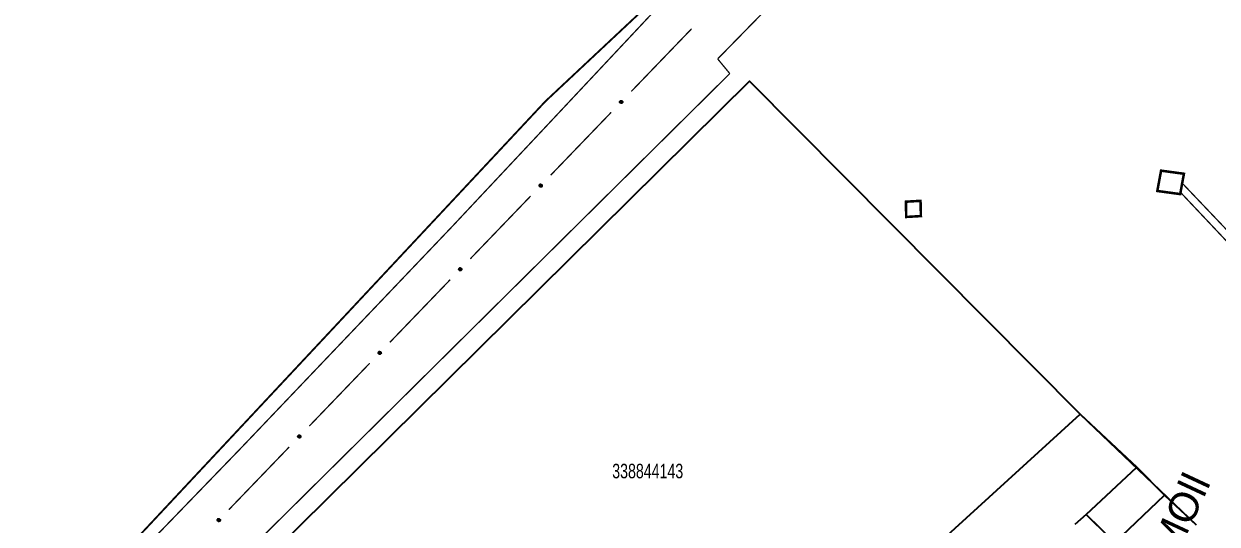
# Model space of a CAD drawing. Extents: x 203640 to 206998, y 4842129 to 4844379.
# Drawn here: x 203641.7 to 203806.2, y 4844149.2 to 4844218.1 of the extents above; entities that cross this region are included whole.
import ezdxf

# ---------------------------------------------------------------- set-up
doc = ezdxf.new("R2010")
doc.units = 0
doc.header["$LTSCALE"] = 1.5
doc.header["$MEASUREMENT"] = 0
doc.linetypes.add('TRACO_05', pattern=[11, 7, -1, 0.5, -1, 0.5, -1])
for name, color, linetype in [('CD-MALHA-LOTES', 40, 'CONTINUOUS'), ('CD_TXT_QUADRA', 7, 'CONTINUOUS'), ('HD-VALAS-DRENOS', 170, 'CONTINUOUS'), ('LM-LIM-SETOR-FISCAL', 7, 'CONTINUOUS'), ('RU-QUADRAS', 210, 'CONTINUOUS'), ('SV-EIXO-RUA-PAV', 20, 'CONTINUOUS'), ('SV-PONTE-BUEIRO', 249, 'CONTINUOUS'), ('SV-RUA-PAVIM-S-GUIA-C-GUIA', 7, 'CONTINUOUS'), ('SV-TXT-RUA-N-PAV-S-GUIA-C-GUIA', 7, 'CONTINUOUS')]:
    doc.layers.add(name, color=color, linetype=linetype)
doc.styles.add('ARIAL', font='ARIAL.TTF')
doc.linetypes.add('Limite', pattern='A,20,-3,[130,ltypeshp.shx,S=6.35,R=0,X=0,Y=0],-3,20', length=46)

msp = doc.modelspace()

# ---------------------------------------------------------------- linework, layer by layer
at = {"layer": 'CD-MALHA-LOTES'}
for points in [[(203787.35, 4844164.33), (203741.77, 4844210.22), (203650.53, 4844120.04), (203679.8, 4844091.21)], [(203751.82, 4844131.93), (203787.35, 4844164.33)], [(203787.35, 4844164.33), (203795.17, 4844157.03)], [(203788.16, 4844150.52), (203795.17, 4844157.03)], [(203795.17, 4844157.03), (203798.96, 4844153.18)], [(203792.13, 4844146.67), (203798.96, 4844153.18)], [(203798.96, 4844153.18), (203803.34, 4844149.09)], [(203788.16, 4844150.52), (203786.61, 4844149.15)], [(203792.13, 4844146.67), (203788.16, 4844150.52)]]:
    msp.add_lwpolyline(points, dxfattribs=at)
at = {"layer": 'HD-VALAS-DRENOS', "linetype": 'TRACO_05', "const_width": 0.18}
for points in [[(204116.06, 4843875.46), (204066.46, 4843926.03), (204022.09, 4843971.47), (203989.95, 4844004.31), (203961.29, 4844033.37), (203937.95, 4844056.91), (203914.27, 4844080.82), (203889.33, 4844106.13), (203859.72, 4844136.17), (203829.6, 4844167.1), (203813.92, 4844183.05), (203801.41, 4844196.18)], [(203801.18, 4844194.91), (203831.15, 4844163.17), (203853.72, 4844140.1), (203886.96, 4844106.34), (203913.74, 4844079.02), (203937.24, 4844054.87), (203961.36, 4844030.57), (203988.22, 4844003.48), (204023.34, 4843967.89), (204115.09, 4843874.35)]]:
    msp.add_lwpolyline(points, dxfattribs=at)
at = {"layer": 'LM-LIM-SETOR-FISCAL', "linetype": 'Limite', "ltscale": 0.1}
msp.add_lwpolyline([(204386.27, 4843269.09, 0.25, 0.25, 0), (204360.48, 4843290.61, 0.25, 0.25, 0), (204333.1, 4843314.33, 0.25, 0.25, 0), (204303.81, 4843341.71, 0.25, 0.25, 0), (204232.78, 4843413.44, 0.25, 0.25, 0), (204175.36, 4843367.2, 0.25, 0.25, 0), (204109.71, 4843437.19, 0.25, 0.25, 0), (204166.18, 4843494.71, 0.25, 0.25, 0), (203909.26, 4843763, 0.25, 0.25, 0), (203912.44, 4843785.51, 0.25, 0.25, 0), (203913.05, 4843789.79, 0.25, 0.25, 0), (203877.62, 4843867.46, 0.25, 0.25, 0), (203794.15, 4843988.66, 0.25, 0.25, 0), (203701.31, 4844063.01, 0.25, 0.25, 0), (203641.86, 4844130.76, 0.25, 0.25, 0), (203713.59, 4844207.44, 0.25, 0.25, 0), (203797.37, 4844285.88, 0.25, 0.25, 0), (203881.13, 4844344.97, 0.25, 0.25, 0), (204891.87, 4844370.63, 0.25, 0.25, 0)], format="xyseb", dxfattribs=at)
at = {"layer": 'RU-QUADRAS', "color": 6, "linetype": 'Continuous'}
for points in [[(203650.53, 4844120.04), (203741.77, 4844210.22), (203787.35, 4844164.33), (203803.34, 4844149.09)], [(203804.08, 4844134.84), (203788.16, 4844150.52), (203786.61, 4844149.15)]]:
    msp.add_lwpolyline(points, dxfattribs=at)
at = {"layer": 'SV-EIXO-RUA-PAV', "const_width": 0.18}
for points in [[(203733.76, 4844217.45), (203725.44, 4844208.81)], [(203722.67, 4844205.93), (203714.34, 4844197.28)], [(203711.57, 4844194.4), (203703.25, 4844185.75)], [(203700.47, 4844182.87), (203692.15, 4844174.23)], [(203689.37, 4844171.35), (203681.05, 4844162.7)], [(203678.28, 4844159.82), (203669.96, 4844151.18)]]:
    msp.add_lwpolyline(points, dxfattribs=at)
at = {"layer": 'SV-EIXO-RUA-PAV'}
for points in [[(203724.23, 4844207.39), (203724.23, 4844207.35), (203724.22, 4844207.3), (203724.21, 4844207.27), (203724.18, 4844207.24), (203724.16, 4844207.22), (203724.13, 4844207.2), (203724.09, 4844207.19), (203724.04, 4844207.19), (203723.99, 4844207.2), (203723.96, 4844207.22), (203723.93, 4844207.24), (203723.91, 4844207.27), (203723.89, 4844207.3), (203723.88, 4844207.34), (203723.88, 4844207.39), (203723.89, 4844207.43), (203723.91, 4844207.46), (203723.93, 4844207.49), (203723.96, 4844207.51), (203723.99, 4844207.53), (203724.03, 4844207.54), (203724.08, 4844207.54), (203724.12, 4844207.53), (203724.15, 4844207.52), (203724.18, 4844207.49), (203724.2, 4844207.47), (203724.22, 4844207.44), (203724.23, 4844207.39)], [(203713.13, 4844195.87), (203713.14, 4844195.82), (203713.13, 4844195.78), (203713.11, 4844195.74), (203713.09, 4844195.72), (203713.06, 4844195.69), (203713.03, 4844195.68), (203712.99, 4844195.67), (203712.94, 4844195.66), (203712.9, 4844195.67), (203712.86, 4844195.69), (203712.84, 4844195.71), (203712.81, 4844195.74), (203712.8, 4844195.77), (203712.78, 4844195.81), (203712.78, 4844195.86), (203712.79, 4844195.9), (203712.81, 4844195.94), (203712.83, 4844195.96), (203712.86, 4844195.99), (203712.89, 4844196), (203712.93, 4844196.02), (203712.98, 4844196.02), (203713.02, 4844196.01), (203713.05, 4844195.99), (203713.08, 4844195.97), (203713.11, 4844195.94), (203713.12, 4844195.91), (203713.13, 4844195.87)], [(203702.04, 4844184.34), (203702.04, 4844184.29), (203702.03, 4844184.25), (203702.01, 4844184.22), (203701.99, 4844184.19), (203701.96, 4844184.17), (203701.93, 4844184.15), (203701.89, 4844184.14), (203701.84, 4844184.14), (203701.8, 4844184.15), (203701.77, 4844184.16), (203701.74, 4844184.19), (203701.72, 4844184.21), (203701.7, 4844184.25), (203701.69, 4844184.29), (203701.69, 4844184.34), (203701.7, 4844184.38), (203701.71, 4844184.41), (203701.74, 4844184.44), (203701.76, 4844184.46), (203701.8, 4844184.48), (203701.84, 4844184.49), (203701.88, 4844184.49), (203701.93, 4844184.48), (203701.96, 4844184.46), (203701.98, 4844184.44), (203702.01, 4844184.41), (203702.03, 4844184.38), (203702.04, 4844184.34)], [(203690.94, 4844172.81), (203690.94, 4844172.77), (203690.93, 4844172.72), (203690.92, 4844172.69), (203690.89, 4844172.66), (203690.87, 4844172.64), (203690.84, 4844172.62), (203690.8, 4844172.61), (203690.75, 4844172.61), (203690.7, 4844172.62), (203690.67, 4844172.64), (203690.64, 4844172.66), (203690.62, 4844172.69), (203690.6, 4844172.72), (203690.59, 4844172.76), (203690.59, 4844172.81), (203690.6, 4844172.85), (203690.62, 4844172.88), (203690.64, 4844172.91), (203690.67, 4844172.93), (203690.7, 4844172.95), (203690.74, 4844172.96), (203690.79, 4844172.96), (203690.83, 4844172.95), (203690.86, 4844172.94), (203690.89, 4844172.91), (203690.91, 4844172.89), (203690.93, 4844172.86), (203690.94, 4844172.81)], [(203679.84, 4844161.29), (203679.85, 4844161.24), (203679.84, 4844161.2), (203679.82, 4844161.16), (203679.8, 4844161.14), (203679.77, 4844161.11), (203679.74, 4844161.1), (203679.7, 4844161.09), (203679.65, 4844161.08), (203679.61, 4844161.1), (203679.57, 4844161.11), (203679.55, 4844161.13), (203679.52, 4844161.16), (203679.51, 4844161.19), (203679.49, 4844161.23), (203679.49, 4844161.28), (203679.5, 4844161.32), (203679.52, 4844161.36), (203679.54, 4844161.38), (203679.57, 4844161.41), (203679.6, 4844161.42), (203679.64, 4844161.44), (203679.69, 4844161.44), (203679.73, 4844161.43), (203679.76, 4844161.41), (203679.79, 4844161.39), (203679.81, 4844161.36), (203679.83, 4844161.33), (203679.84, 4844161.29)], [(203668.75, 4844149.76), (203668.75, 4844149.71), (203668.74, 4844149.67), (203668.72, 4844149.64), (203668.7, 4844149.61), (203668.67, 4844149.59), (203668.64, 4844149.57), (203668.6, 4844149.56), (203668.55, 4844149.56), (203668.51, 4844149.57), (203668.48, 4844149.58), (203668.45, 4844149.61), (203668.43, 4844149.63), (203668.41, 4844149.67), (203668.4, 4844149.71), (203668.4, 4844149.76), (203668.41, 4844149.8), (203668.42, 4844149.83), (203668.45, 4844149.86), (203668.47, 4844149.88), (203668.5, 4844149.9), (203668.55, 4844149.91), (203668.59, 4844149.91), (203668.64, 4844149.9), (203668.67, 4844149.88), (203668.69, 4844149.86), (203668.72, 4844149.83), (203668.74, 4844149.8), (203668.75, 4844149.76)]]:
    msp.add_lwpolyline(points, close=True, dxfattribs=at)
for points in [[(203724.03, 4844207.54), (203723.88, 4844207.34)], [(203723.99, 4844207.53), (203723.88, 4844207.39)], [(203724.08, 4844207.54), (203723.89, 4844207.3)], [(203724.05, 4844207.54), (203723.89, 4844207.32)], [(203724.01, 4844207.53), (203723.89, 4844207.37)], [(203723.97, 4844207.52), (203723.89, 4844207.41)], [(203723.96, 4844207.51), (203723.89, 4844207.43)], [(203724.1, 4844207.54), (203723.9, 4844207.29)], [(203724.12, 4844207.53), (203723.91, 4844207.27)], [(203724.13, 4844207.52), (203723.92, 4844207.25)], [(203724.15, 4844207.52), (203723.93, 4844207.24)], [(203724.16, 4844207.5), (203723.95, 4844207.23)], [(203724.18, 4844207.49), (203723.96, 4844207.22)], [(203724.19, 4844207.48), (203723.98, 4844207.21)], [(203724.2, 4844207.47), (203723.99, 4844207.2)], [(203724.21, 4844207.45), (203724.02, 4844207.2)], [(203724.22, 4844207.44), (203724.04, 4844207.19)], [(203724.22, 4844207.42), (203724.06, 4844207.19)], [(203724.23, 4844207.39), (203724.09, 4844207.19)], [(203724.23, 4844207.37), (203724.11, 4844207.2)], [(203724.23, 4844207.35), (203724.13, 4844207.2)], [(203724.23, 4844207.32), (203724.15, 4844207.22)], [(203724.22, 4844207.3), (203724.16, 4844207.22)], [(203712.93, 4844196.02), (203712.78, 4844195.81)], [(203712.89, 4844196), (203712.78, 4844195.86)], [(203712.96, 4844196.01), (203712.79, 4844195.79)], [(203712.91, 4844196), (203712.79, 4844195.84)], [(203712.86, 4844195.99), (203712.79, 4844195.9)], [(203712.87, 4844195.99), (203712.79, 4844195.89)], [(203712.98, 4844196.02), (203712.8, 4844195.77)], [(203713.02, 4844196.01), (203712.81, 4844195.74)], [(203713, 4844196.01), (203712.81, 4844195.76)], [(203713.04, 4844196), (203712.83, 4844195.73)], [(203713.05, 4844195.99), (203712.84, 4844195.71)], [(203713.07, 4844195.98), (203712.85, 4844195.7)], [(203713.08, 4844195.97), (203712.86, 4844195.69)], [(203713.09, 4844195.95), (203712.89, 4844195.68)], [(203713.11, 4844195.94), (203712.9, 4844195.67)], [(203713.11, 4844195.92), (203712.92, 4844195.67)], [(203713.12, 4844195.91), (203712.94, 4844195.66)], [(203713.13, 4844195.89), (203712.97, 4844195.67)], [(203713.13, 4844195.87), (203712.99, 4844195.67)], [(203713.13, 4844195.84), (203713.01, 4844195.68)], [(203713.14, 4844195.82), (203713.03, 4844195.68)], [(203713.13, 4844195.79), (203713.05, 4844195.69)], [(203713.13, 4844195.78), (203713.06, 4844195.69)], [(203701.84, 4844184.49), (203701.69, 4844184.29)], [(203701.8, 4844184.48), (203701.69, 4844184.34)], [(203701.81, 4844184.48), (203701.69, 4844184.32)], [(203701.88, 4844184.49), (203701.7, 4844184.25)], [(203701.86, 4844184.48), (203701.7, 4844184.27)], [(203701.76, 4844184.46), (203701.7, 4844184.38)], [(203701.78, 4844184.46), (203701.7, 4844184.36)], [(203701.9, 4844184.48), (203701.71, 4844184.23)], [(203701.93, 4844184.48), (203701.72, 4844184.21)], [(203701.94, 4844184.47), (203701.73, 4844184.2)], [(203701.96, 4844184.46), (203701.74, 4844184.19)], [(203701.97, 4844184.45), (203701.75, 4844184.18)], [(203701.98, 4844184.44), (203701.77, 4844184.16)], [(203701.99, 4844184.42), (203701.79, 4844184.16)], [(203702.01, 4844184.41), (203701.8, 4844184.15)], [(203702.01, 4844184.4), (203701.83, 4844184.15)], [(203702.03, 4844184.38), (203701.84, 4844184.14)], [(203702.03, 4844184.36), (203701.87, 4844184.14)], [(203702.04, 4844184.34), (203701.89, 4844184.14)], [(203702.04, 4844184.31), (203701.92, 4844184.15)], [(203702.04, 4844184.29), (203701.93, 4844184.15)], [(203702.03, 4844184.27), (203701.95, 4844184.17)], [(203702.03, 4844184.25), (203701.96, 4844184.17)], [(203690.74, 4844172.96), (203690.59, 4844172.76)], [(203690.7, 4844172.95), (203690.59, 4844172.81)], [(203690.79, 4844172.96), (203690.6, 4844172.72)], [(203690.76, 4844172.96), (203690.6, 4844172.74)], [(203690.72, 4844172.95), (203690.6, 4844172.79)], [(203690.68, 4844172.94), (203690.6, 4844172.83)], [(203690.67, 4844172.93), (203690.6, 4844172.85)], [(203690.81, 4844172.96), (203690.61, 4844172.71)], [(203690.83, 4844172.95), (203690.62, 4844172.69)], [(203690.84, 4844172.94), (203690.63, 4844172.68)], [(203690.86, 4844172.94), (203690.64, 4844172.66)], [(203690.87, 4844172.92), (203690.66, 4844172.65)], [(203690.89, 4844172.91), (203690.67, 4844172.64)], [(203690.9, 4844172.9), (203690.69, 4844172.63)], [(203690.91, 4844172.89), (203690.7, 4844172.62)], [(203690.92, 4844172.87), (203690.73, 4844172.62)], [(203690.93, 4844172.86), (203690.75, 4844172.61)], [(203690.93, 4844172.84), (203690.77, 4844172.61)], [(203690.94, 4844172.81), (203690.8, 4844172.61)], [(203690.94, 4844172.79), (203690.82, 4844172.62)], [(203690.94, 4844172.77), (203690.84, 4844172.62)], [(203690.94, 4844172.74), (203690.86, 4844172.64)], [(203690.93, 4844172.72), (203690.87, 4844172.64)], [(203679.64, 4844161.44), (203679.49, 4844161.23)], [(203679.6, 4844161.42), (203679.49, 4844161.28)], [(203679.66, 4844161.43), (203679.5, 4844161.22)], [(203679.62, 4844161.42), (203679.5, 4844161.26)], [(203679.57, 4844161.41), (203679.5, 4844161.32)], [(203679.58, 4844161.41), (203679.5, 4844161.31)], [(203679.69, 4844161.44), (203679.51, 4844161.19)], [(203679.73, 4844161.43), (203679.52, 4844161.16)], [(203679.71, 4844161.43), (203679.52, 4844161.18)], [(203679.75, 4844161.42), (203679.54, 4844161.15)], [(203679.76, 4844161.41), (203679.55, 4844161.13)], [(203679.78, 4844161.4), (203679.56, 4844161.12)], [(203679.79, 4844161.39), (203679.57, 4844161.11)], [(203679.8, 4844161.37), (203679.59, 4844161.11)], [(203679.81, 4844161.36), (203679.61, 4844161.1)], [(203679.82, 4844161.34), (203679.63, 4844161.09)], [(203679.83, 4844161.33), (203679.65, 4844161.08)], [(203679.84, 4844161.31), (203679.68, 4844161.09)], [(203679.84, 4844161.29), (203679.7, 4844161.09)], [(203679.84, 4844161.26), (203679.72, 4844161.1)], [(203679.85, 4844161.24), (203679.74, 4844161.1)], [(203679.84, 4844161.22), (203679.76, 4844161.11)], [(203679.84, 4844161.2), (203679.77, 4844161.11)], [(203668.55, 4844149.91), (203668.4, 4844149.71)], [(203668.5, 4844149.9), (203668.4, 4844149.76)], [(203668.52, 4844149.9), (203668.4, 4844149.74)], [(203668.59, 4844149.91), (203668.41, 4844149.67)], [(203668.57, 4844149.91), (203668.41, 4844149.69)], [(203668.49, 4844149.89), (203668.41, 4844149.78)], [(203668.47, 4844149.88), (203668.41, 4844149.8)], [(203668.61, 4844149.9), (203668.42, 4844149.65)], [(203668.64, 4844149.9), (203668.43, 4844149.63)], [(203668.65, 4844149.89), (203668.44, 4844149.62)], [(203668.67, 4844149.88), (203668.45, 4844149.61)], [(203668.68, 4844149.87), (203668.46, 4844149.6)], [(203668.69, 4844149.86), (203668.48, 4844149.58)], [(203668.7, 4844149.84), (203668.5, 4844149.58)], [(203668.72, 4844149.83), (203668.51, 4844149.57)], [(203668.72, 4844149.82), (203668.53, 4844149.57)], [(203668.74, 4844149.8), (203668.55, 4844149.56)], [(203668.74, 4844149.78), (203668.58, 4844149.56)], [(203668.75, 4844149.76), (203668.6, 4844149.56)], [(203668.75, 4844149.73), (203668.63, 4844149.57)], [(203668.75, 4844149.71), (203668.64, 4844149.57)], [(203668.74, 4844149.69), (203668.66, 4844149.59)], [(203668.74, 4844149.67), (203668.67, 4844149.59)]]:
    msp.add_lwpolyline(points, dxfattribs=at)
at = {"layer": 'SV-PONTE-BUEIRO', "linetype": 'Continuous', "const_width": 0.35, "flags": 128}
for points in [[(203801.13, 4844194.67), (203801.18, 4844194.91), (203801.41, 4844196.18), (203801.65, 4844197.47), (203798.5, 4844197.9), (203797.98, 4844195.1)], [(203763.31, 4844193.62), (203763.36, 4844191.52), (203765.38, 4844191.64), (203765.33, 4844193.74)]]:
    msp.add_lwpolyline(points, close=True, dxfattribs=at)
at = {"layer": 'SV-RUA-PAVIM-S-GUIA-C-GUIA', "const_width": 0.18}
for points in [[(203700.72, 4844190.17), (203750.64, 4844243.36)], [(203767.17, 4844243.76), (203737.36, 4844213.3)], [(203737.36, 4844213.3), (203739.03, 4844211.28)], [(203739.03, 4844211.28), (203674.43, 4844147.3)], [(203671.68, 4844159.72), (203700.72, 4844190.17)], [(203642.53, 4844129.57), (203671.68, 4844159.72)]]:
    msp.add_lwpolyline(points, dxfattribs=at)

# ---------------------------------------------------------------- texts
at = {"layer": 'CD_TXT_QUADRA', "linetype": 'Continuous', "style": 'ARIAL', "width": 0.7}
msp.add_text('338844143', height=2, dxfattribs=at).set_placement((203722.82, 4844155.5))
at = {"layer": 'SV-TXT-RUA-N-PAV-S-GUIA-C-GUIA', "style": 'ARIAL'}
msp.add_text('PASS. SANTOS DUMONT - RAMOll', height=4, rotation=65, dxfattribs=at).set_placement((203766.85, 4844072.22))

doc.saveas('drawing.dxf')
